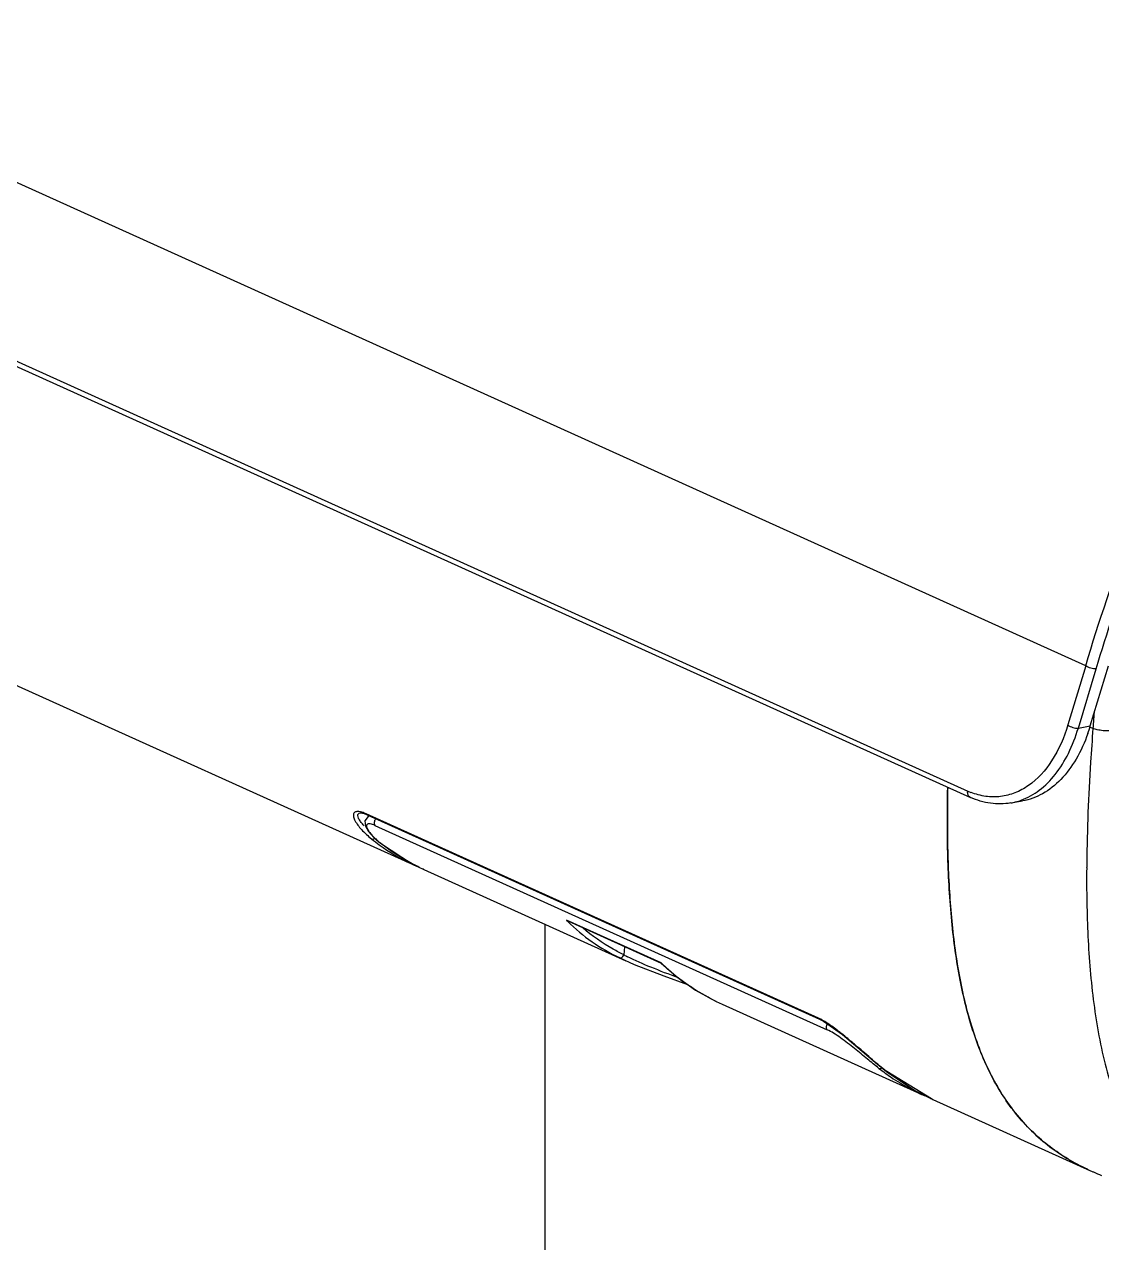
# Model space of a CAD drawing. Header units: millimetres. Extents: x 789 to 15176, y 607 to 3602.
# Drawn here: x 10894 to 11409, y 2578 to 3161 of the extents above; entities that cross this region are included whole.
import ezdxf

# ---------------------------------------------------------------- set-up
doc = ezdxf.new("R2010")
doc.units = ezdxf.units.MM
doc.layers.add('ASSEM_MEMBER_1', color=7, linetype='Continuous')

msp = doc.modelspace()

# ---------------------------------------------------------------- linework, layer by layer
msp.add_line((11142.93, 2485.93), (11142.93, 2730.45))
at = {"layer": 'ASSEM_MEMBER_1', "color": 7, "linetype": 'Continuous'}
for p, q in [((11401.33, 2854.05), (10741.72, 3151.95)), ((10775.41, 3051.35), (11344.93, 2794.14)), ((10776.79, 3048.31), (11346.26, 2791.11)), ((10834.63, 2869.69), (11080.81, 2758.51)), ((11401.33, 2854.05), (11392.84, 2825.83)), ((11403.52, 2825.26), (11412.16, 2853.96)), ((11397.82, 2824.26), (11406.32, 2852.52)), ((11397.82, 2824.26), (11403.52, 2825.25)), ((11404.79, 2824.09), (11403.3, 2824.73)), ((11365.53, 2788.45), (11371.13, 2789.42)), ((11054.42, 2783.73), (11054.48, 2783.74)), ((11056.44, 2783.36), (11057.74, 2782.83)), ((11273.54, 2685.56), (11057.26, 2783.24)), ((11365.53, 2788.45), (11365.68, 2788.47)), ((11057.74, 2782.83), (11057.76, 2782.83)), ((11057.76, 2782.83), (11274.04, 2685.15)), ((11059.02, 2782.26), (11058.31, 2782.03)), ((11061.53, 2777.71), (11277.81, 2680.02)), ((11064.15, 2769.29), (11064.14, 2769.29)), ((11064.37, 2769.15), (11064.15, 2769.29)), ((11080.81, 2758.51), (11081.32, 2758.28)), ((11084.91, 2756.66), (11084.74, 2756.74)), ((11084.91, 2756.66), (11084.75, 2756.76)), ((11084.91, 2756.66), (11181.46, 2713.06)), ((11198.37, 2712.01), (11153.07, 2732.47)), ((11153.78, 2732.06), (11153.07, 2732.47)), ((11153.78, 2732.06), (11198.38, 2711.92)), ((11180.61, 2715.83), (11181, 2719.77)), ((11178.6, 2714.39), (11178.32, 2714.53)), ((11181.43, 2713.07), (11178.6, 2714.39)), ((11198.42, 2711.97), (11198.37, 2712.01)), ((11198.41, 2711.97), (11198.37, 2712.01)), ((11198.37, 2711.92), (11198.37, 2712.01)), ((11224.63, 2693.61), (11227.59, 2692.22)), ((11227.59, 2692.22), (11324.13, 2648.62)), ((11274.05, 2685.14), (11274.04, 2685.15)), ((11274.05, 2685.14), (11276.02, 2684.14)), ((11301.85, 2663.56), (11306.03, 2660.16)), ((11306.22, 2660.04), (11306.03, 2660.16)), ((11306.03, 2660.16), (11306.03, 2660.16)), ((11306.22, 2660.04), (11306.05, 2660.19)), ((11306.22, 2660.04), (11306.06, 2660.17)), ((11327.57, 2647.07), (11306.22, 2660.04)), ((11323.5, 2648.9), (11324.99, 2648.38)), ((11328.23, 2646.76), (11327.57, 2647.07)), ((11328.23, 2646.76), (11403.7, 2612.68))]:
    msp.add_line(p, q, dxfattribs=at)
for points in [[(11054.49, 2783.74), (11054.61, 2783.74), (11056.44, 2783.36)], [(11058.31, 2782.03), (11056.64, 2779.85), (11056.97, 2777.36), (11058.47, 2774.85), (11061.05, 2772.01), (11064.15, 2769.29)], [(11064.15, 2769.29), (11079.53, 2759.28), (11084.92, 2756.67)], [(11178.57, 2714.4), (11185.53, 2711.29), (11199.67, 2705.84), (11210.99, 2701.75)], [(11198.37, 2711.92), (11205.53, 2705.61), (11214.83, 2699.04), (11224.63, 2693.61)], [(11276.02, 2684.14), (11285, 2677.85), (11290.38, 2673.39), (11301.85, 2663.56)], [(11306.03, 2660.16), (11319.63, 2651.09), (11327.59, 2647.06)]]:
    msp.add_lwpolyline(points, dxfattribs=at)
for centre, radius, start, end in [((12775.42, 2721.19), 1374.49, 175.34028, 175.70641), ((11324.43, 2849.03), 82.58, 340.66337, 343.269), ((11358.97, 2825.26), 34.14, 245.72503, 248.5739), ((11360.6, 2816.81), 28.79, 280.1611, 284.40058), ((11360.41, 2817.5), 29.5, 284.41706, 290.01331), ((11114.72, 2838.56), 86.76, 230.85941, 233.92091), ((11098.44, 2811.46), 54.32, 230.86016, 231.15581), ((11124.58, 2855.34), 106.26, 244.26191, 245.67701), ((11124.38, 2854.93), 105.8, 244.57129, 244.96361), ((11124.91, 2856.06), 107.05, 244.96425, 245.67447), ((11125.39, 2857.13), 108.22, 245.67366, 245.9691), ((12142.06, 2752.03), 740.28, 179.4028, 179.58515), ((11215.48, 2794.25), 87.82, 224.70552, 225.22969), ((11222.09, 2793.64), 88.18, 241.94183, 243.15018), ((11265.8, 2780.75), 96.29, 225.58845, 231.62452), ((11266.26, 2781.33), 97.04, 231.62374, 234.30556), ((11268.44, 2673.33), 13.25, 65.34889, 67.37793), ((11266.63, 2669.4), 17.58, 63.02384, 65.32974), ((11362.82, 2738.71), 97.91, 231.94231, 234.18489), ((11370.02, 2750.48), 111.72, 241.65191, 243.99749), ((11371.68, 2753.85), 115.48, 243.99251, 245.339), ((11376.45, 2753.42), 117.05, 245.11079, 245.67402), ((11449.68, 2714.5), 111.72, 244.85053, 245.69565), ((11450.53, 2716.36), 113.77, 245.69583, 246.42136), ((11450.51, 2716.32), 113.72, 245.69536, 246.4218), ((11452.09, 2719.98), 117.71, 246.42935, 248.50617), ((11452.05, 2719.91), 117.62, 246.42963, 248.48339)]:
    msp.add_arc(centre, radius, start, end, dxfattribs=at)
for points, knots in [([(11401.33, 2854.05), (11407.69, 2875.24), (11422.05, 2918.14), (11446.05, 2970.21), (11470.99, 3010.24), (11493.13, 3038.83), (11518.25, 3064.72), (11545.72, 3087.08), (11574.58, 3105.72), (11604.05, 3120.9), (11633.63, 3133.16), (11672.41, 3146.4), (11720.59, 3158.89), (11759.27, 3166.42), (11778.39, 3169.74)], [0, 0, 0, 0, 0.125757, 0.256877, 0.324694, 0.393423, 0.462025, 0.52925, 0.594283, 0.656951, 0.717429, 0.776099, 0.889703, 1, 1, 1, 1]), ([(11406.32, 2852.52), (11411.57, 2869.96), (11423.17, 2905.12), (11445.32, 2957.17), (11474.57, 3007.63), (11506.25, 3045.63), (11535.56, 3071.88), (11566.05, 3094.34), (11605.97, 3116.35), (11655, 3135.17), (11687.78, 3144.47), (11703.95, 3148.52)], [0, 0, 0, 0, 0.12284, 0.249665, 0.381092, 0.51507, 0.581392, 0.646253, 0.770304, 0.887535, 1, 1, 1, 1]), ([(11406.32, 2852.52), (11405.46, 2852.42), (11403.67, 2852.71), (11402.01, 2853.45), (11401.33, 2854.05)], [0, 0, 0, 0, 0.487856, 1, 1, 1, 1]), ([(11392.84, 2825.83), (11391.02, 2819.79), (11386.38, 2808.87), (11376.72, 2797.98), (11367.68, 2793.03), (11360.67, 2791.23), (11353.45, 2791.32), (11348.77, 2792.59), (11346.5, 2793.48)], [0, 0, 0, 0, 0.295756, 0.549788, 0.664684, 0.775154, 0.885505, 1, 1, 1, 1]), ([(11370.51, 2789.78), (11373.59, 2790.9), (11379.68, 2794.34), (11387.34, 2802.13), (11393.6, 2812.32), (11396.57, 2820.11), (11397.82, 2824.26)], [0, 0, 0, 0, 0.216605, 0.452886, 0.713965, 1, 1, 1, 1]), ([(11392.82, 2825.78), (11393.49, 2825.2), (11395.14, 2824.45), (11396.94, 2824.15), (11397.82, 2824.26)], [0, 0, 0, 0, 0.498312, 1, 1, 1, 1]), ([(11404.79, 2824.09), (11404.39, 2818.71), (11402.9, 2797.29), (11401.99, 2775.82), (11401.82, 2759.74)], [0, 0, 0, 0, 0.251246, 1, 1, 1, 1]), ([(11414.92, 2823.1), (11414.13, 2822.96), (11412.37, 2822.82), (11409.67, 2822.93), (11407.07, 2823.33), (11405.46, 2823.8), (11404.79, 2824.09)], [0, 0, 0, 0, 0.232352, 0.513393, 0.78685, 1, 1, 1, 1]), ([(11402.36, 2821.69), (11400.87, 2817.44), (11397.34, 2809.55), (11390.05, 2799.59), (11381.26, 2792.5), (11374.48, 2790), (11371.13, 2789.42)], [0, 0, 0, 0, 0.288076, 0.548119, 0.782562, 1, 1, 1, 1]), ([(11335.37, 2796.03), (11335.16, 2786.44), (11335.1, 2767.39), (11336.36, 2739.11), (11339.47, 2711.58), (11345.06, 2685.31), (11353.85, 2661.09), (11366.65, 2640.05), (11383.5, 2623.5), (11396.84, 2615.78), (11403.7, 2612.68)], [0, 0, 0, 0, 0.138573, 0.275173, 0.408893, 0.538456, 0.662355, 0.779581, 0.891162, 1, 1, 1, 1]), ([(11402.2, 2613.37), (11395.9, 2616.33), (11383.81, 2623.48), (11368.34, 2638.26), (11356.06, 2656.9), (11346.96, 2679.08), (11340.68, 2704.44), (11336.85, 2732.67), (11335.12, 2763.43), (11335.13, 2784.72), (11335.36, 2795.72)], [0, 0, 0, 0, 0.101546, 0.203079, 0.309401, 0.424609, 0.551082, 0.689543, 0.839572, 1, 1, 1, 1]), ([(11346.26, 2791.11), (11345.78, 2791.33), (11344.93, 2792.3), (11344.85, 2793.52), (11344.92, 2794.14)], [0, 0, 0, 0, 0.457419, 1, 1, 1, 1]), ([(11365.53, 2788.45), (11362.36, 2787.9), (11355.67, 2787.81), (11349.3, 2789.74), (11346.26, 2791.11)], [0, 0, 0, 0, 0.491795, 1, 1, 1, 1]), ([(11053.87, 2784.3), (11053.55, 2784.34), (11052.97, 2784.36), (11052.19, 2784.2), (11051.61, 2783.82), (11051.15, 2783.02), (11051.25, 2781.62), (11052.37, 2778.98), (11055.29, 2775.32), (11058.24, 2772.68), (11059.94, 2771.27)], [0, 0, 0, 0, 0.052684, 0.094797, 0.129895, 0.163409, 0.242223, 0.348244, 0.635525, 1, 1, 1, 1]), ([(11053.35, 2782.53), (11053.35, 2782.81), (11053.52, 2783.43), (11054.12, 2783.68), (11054.42, 2783.73)], [0, 0, 0, 0, 0.479813, 1, 1, 1, 1]), ([(11055.84, 2783.82), (11055.66, 2783.89), (11055.02, 2784.09), (11054.35, 2784.25), (11053.87, 2784.3)], [0, 0, 0, 0, 0.279469, 1, 1, 1, 1]), ([(11054.47, 2783.74), (11054.91, 2783.8), (11056, 2783.69), (11057.02, 2783.35), (11057.6, 2783.12)], [0, 0, 0, 0, 0.4118, 1, 1, 1, 1]), ([(11057.26, 2783.24), (11057.14, 2783.3), (11056.67, 2783.51), (11056.19, 2783.7), (11055.84, 2783.82)], [0, 0, 0, 0, 0.264786, 1, 1, 1, 1]), ([(11054.67, 2779.54), (11054.3, 2780.05), (11053.7, 2780.98), (11053.35, 2782.07), (11053.35, 2782.53)], [0, 0, 0, 0, 0.578207, 1, 1, 1, 1]), ([(11056.34, 2777.57), (11056.18, 2777.73), (11055.59, 2778.36), (11055.04, 2779.03), (11054.67, 2779.54)], [0, 0, 0, 0, 0.267617, 1, 1, 1, 1]), ([(11061.53, 2777.71), (11060.81, 2778.03), (11059.82, 2778.42), (11058.58, 2778.55), (11057.96, 2778.43), (11057.56, 2778.08), (11057.44, 2777.57), (11057.52, 2776.98), (11057.76, 2776.31), (11058.16, 2775.57), (11058.91, 2774.45), (11060.17, 2772.96), (11062.01, 2771.14), (11063.41, 2769.94), (11064.16, 2769.33)], [0, 0, 0, 0, 0.151879, 0.202876, 0.240199, 0.26994, 0.300496, 0.337638, 0.383278, 0.437413, 0.499523, 0.644463, 0.812818, 1, 1, 1, 1]), ([(11062.08, 2780.97), (11061.69, 2780.61), (11061.05, 2779.59), (11061.12, 2778.2), (11061.53, 2777.71)], [0, 0, 0, 0, 0.448826, 1, 1, 1, 1]), ([(11059.95, 2771.26), (11060.06, 2771.22), (11060.62, 2771.08), (11061.21, 2771.28), (11061.59, 2771.53)], [0, 0, 0, 0, 0.211325, 1, 1, 1, 1]), ([(11084.74, 2756.74), (11082.93, 2757.56), (11075.78, 2761.05), (11069.03, 2765.4), (11064.38, 2769.15)], [0, 0, 0, 0, 0.249792, 1, 1, 1, 1]), ([(11401.8, 2757.39), (11401.72, 2746.47), (11402.04, 2724.82), (11404.64, 2692.79), (11410.26, 2662.05), (11417.02, 2642.58), (11421.43, 2633.6)], [0, 0, 0, 0, 0.259217, 0.514188, 0.762361, 1, 1, 1, 1]), ([(11153.64, 2731.9), (11157.24, 2728.32), (11165.04, 2721.83), (11173.81, 2716.73), (11178.32, 2714.53)], [0, 0, 0, 0, 0.503087, 1, 1, 1, 1]), ([(11180.62, 2715.84), (11178.85, 2716.7), (11171.87, 2720.37), (11165.33, 2724.89), (11160.84, 2728.74)], [0, 0, 0, 0, 0.249365, 1, 1, 1, 1]), ([(11178.32, 2714.53), (11178.49, 2714.45), (11178.92, 2714.39), (11179.32, 2714.53), (11179.52, 2714.64)], [0, 0, 0, 0, 0.451222, 1, 1, 1, 1]), ([(11179.52, 2714.64), (11179.88, 2714.84), (11180.28, 2715.24), (11180.55, 2715.71), (11180.61, 2715.83)], [0, 0, 0, 0, 0.752851, 1, 1, 1, 1]), ([(11206.6, 2704.85), (11202.21, 2706.5), (11193.99, 2709.61), (11185.92, 2713.12), (11182.27, 2714.97)], [0, 0, 0, 0, 0.534091, 1, 1, 1, 1]), ([(11224.66, 2693.6), (11223.35, 2694.24), (11218.17, 2696.89), (11213.2, 2699.97), (11209.64, 2702.53)], [0, 0, 0, 0, 0.248958, 1, 1, 1, 1]), ([(11278.13, 2682.98), (11277.83, 2683.18), (11276.68, 2683.91), (11275.5, 2684.61), (11274.61, 2685.07)], [0, 0, 0, 0, 0.265971, 1, 1, 1, 1]), ([(11277.81, 2680.02), (11277.48, 2680.43), (11277.31, 2681.52), (11277.69, 2682.44), (11277.94, 2682.8)], [0, 0, 0, 0, 0.541935, 1, 1, 1, 1]), ([(11302.47, 2661.62), (11300.63, 2663.06), (11296.75, 2666.2), (11290.72, 2671.18), (11285.36, 2675.39), (11280.98, 2678.36), (11278.83, 2679.56), (11277.81, 2680.02)], [0, 0, 0, 0, 0.227448, 0.485666, 0.761085, 0.890865, 1, 1, 1, 1]), ([(11284.74, 2678.13), (11284.19, 2678.58), (11282.04, 2680.26), (11279.83, 2681.87), (11278.13, 2682.98)], [0, 0, 0, 0, 0.25925, 1, 1, 1, 1]), ([(11292.1, 2671.98), (11291.51, 2672.49), (11289.08, 2674.58), (11286.63, 2676.63), (11284.74, 2678.13)], [0, 0, 0, 0, 0.246327, 1, 1, 1, 1]), ([(11306.06, 2660.17), (11303.81, 2661.93), (11299.15, 2665.86), (11294.55, 2669.87), (11292.1, 2671.98)], [0, 0, 0, 0, 0.46966, 1, 1, 1, 1]), ([(11302.46, 2661.62), (11302.55, 2661.58), (11303.04, 2661.44), (11303.57, 2661.63), (11303.91, 2661.83)], [0, 0, 0, 0, 0.203319, 1, 1, 1, 1]), ([(11305.53, 2659.32), (11306.44, 2658.66), (11310.14, 2656.08), (11314.01, 2653.76), (11316.98, 2652.16)], [0, 0, 0, 0, 0.251219, 1, 1, 1, 1])]:
    msp.add_open_spline(points, degree=3, knots=knots, dxfattribs=at)
for points in [[(11057.26, 2783.24), (11057.38, 2783.07), (11057.55, 2782.93), (11057.75, 2782.84)], [(11057.76, 2782.83), (11057.99, 2782.73), (11058.26, 2782.7), (11058.51, 2782.74)], [(11063.62, 2768.44), (11068.42, 2764.94), (11073.59, 2761.92), (11078.95, 2759.37)], [(11274.04, 2685.15), (11273.85, 2685.24), (11273.67, 2685.39), (11273.54, 2685.56)], [(11274.79, 2685.06), (11274.55, 2685.02), (11274.28, 2685.05), (11274.05, 2685.15)]]:
    msp.add_open_spline(points, degree=3, dxfattribs=at)

doc.saveas('drawing.dxf')
